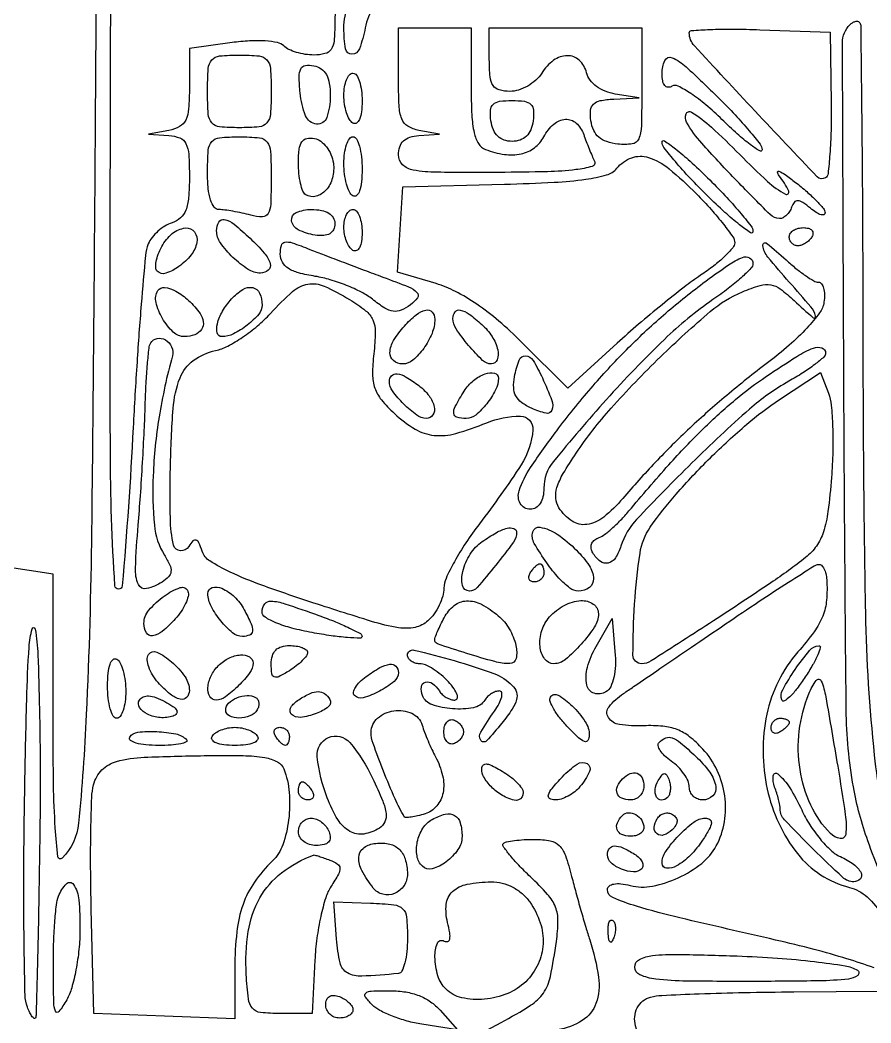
# Model space of a CAD drawing. Extents: x 24 to 1546, y 0 to 2379.
# Drawn here: x 208.4 to 302, y 733.5 to 843.8 of the extents above; entities that cross this region are included whole.
import ezdxf

# ---------------------------------------------------------------- set-up
doc = ezdxf.new("R2010")
doc.units = 0
doc.header["$MEASUREMENT"] = 0
doc.layers.get('0').update_dxf_attribs({"linetype": 'CONTINUOUS'})

msp = doc.modelspace()

# ---------------------------------------------------------------- linework, layer by layer
for points in [[(669.79548, 1002.302636, -0.00002), (669.596685, 899.530331, -0.000025), (669.388942, 796.915146, -0.198373)], [(243.073414, 844.803639, 0.026918), (243, 843.440983, -0.022501), (242.915562, 841.565649, -0.125457), (242.582897, 840.62402, -0.185606), (241.912353, 840.150809, -0.061958), (240.7, 840, -0.03887), (239.745533, 840.074313, -0.035074), (238.779735, 840.29589, -0.036853), (237.941328, 840.620415, -0.085812), (237.392716, 841.007284, 0.149333), (236.703027, 841.374202, 0.032176), (235.345915, 841.549029, 0.02963), (233.629735, 841.556827, 0.020382), (231.692716, 841.37136), (227, 840.728152), (227, 836.433627, -0.01734), (226.918044, 834.071134, -0.093982), (226.593791, 832.836184, -0.157708), (225.925695, 832.129052, -0.077821), (224.75, 831.705733), (222.5, 831.272364), (224.75, 831.136182, -0.077869), (225.954203, 830.87211, -0.187629), (226.615419, 830.265633, -0.100309), (226.927433, 829.08159, -0.014428), (227, 826.567388, -0.018827), (226.914567, 824.299324, -0.071788), (226.608262, 822.920699, -0.118948), (226.02396, 822.064317, -0.107395), (225.092381, 821.529321, 0.060974), (224.310607, 821.171607, 0.043855), (223.539028, 820.598838, 0.044377), (222.891383, 819.911769, 0.069667), (222.483155, 819.211933, 0.074503), (222.172173, 817.942371, 0.0023), (221.704056, 812.568505, 0.004467), (221.236969, 806.212637, 0.003072), (220.816136, 799, -0.00814), (219.62215, 781.575414, -0.927603), (218.806533, 781.583256, -0.015894), (218.305529, 796.452739, -0.001186), (218.324852, 837), (218.5, 898.5)], [(302.325809, 739.53907, 0.006445), (299.346875, 740.512961, 0.011999), (295.721584, 741.551838, 0.007789), (291.485988, 742.586159, -0.001869), (280.963705, 745.024043, -0.015219), (276.191647, 746.302941, -0.02845), (273.592172, 747.249364, -0.299705), (273, 748.14855, -0.233722), (273.188956, 748.5307, -0.1204), (273.689732, 748.749991, -0.071931), (274.485122, 748.773453, -0.032957), (275.508629, 748.58719, 0.109866), (277.937788, 748.521465, 0.060015), (280.788283, 749.439875, 0.05967), (283.363079, 751.021245, 0.102715), (284.970356, 752.944609, 0.08223), (285.867516, 755.587066, 0.075559), (285.90308, 758.458997, 0.074771), (285.080542, 761.238552, 0.077764), (283.483982, 763.611784, 0.037617), (282.029986, 764.961409, 0.07463), (280.671365, 765.746544, 0.071528), (279.103693, 766.117255, 0.032151), (276.983982, 766.170504, -0.044097), (274.319296, 766.301108, -0.22125), (273.096348, 767.089464, -0.323028), (273.169598, 768.266039, -0.071423), (274.75, 769.712342, 0.000035), (275.878179, 770.481836, 0.000003), (278.776562, 772.459054, 0.000004), (282.23393, 774.817671, 0.000003), (286, 777.386962, -0.002989), (289.695193, 779.875689, -0.00458), (292.929688, 781.983664, -0.001689), (295.729983, 783.759044, -0.119055), (296.25, 783.934073, -0.217895), (296.545627, 783.829031, -0.081222), (296.814492, 783.466571, -0.06119), (297.018188, 782.915235, -0.041042), (297.118483, 782.25, -0.038014), (297.099513, 779.988914, -0.073699), (296.685785, 778.233878, -0.063454), (295.732182, 776.510425, -0.022107), (293.953271, 774.293997, 0.129751), (290.531654, 767.43062, 0.105244), (290.575405, 759.1792, 0.112657), (293.90667, 752.091863, 0.166806), (299.612174, 748.38249, -0.124396), (301.555724, 747.337257, -0.068408), (303.291994, 745.247408, -0.066)], [(216.8955, 864.336378, 0.000794), (216.617986, 830.461619, -0.001148), (216.236703, 787.615585, -0.00869), (215.65901, 767.402807, -0.012525), (214.808526, 755.444219, -0.174064), (212.991195, 751.591195, -0.627385), (212.536373, 751.749643, -0.012385), (212.25, 754.916741, -0.012358), (212.056321, 759.673706, -0.003994), (212, 766.723726), (212, 782.847452), (206.75, 783.678172)], [(386.5, 716.881958, 0.009171), (362.421635, 715.589214, 0.120223), (353.976025, 712.871961, 0.216835), (350.058332, 707.060619, 0.03952), (348.90032, 693.79966, -0.004731), (348.814634, 688.922237, -0.006086), (348.638889, 684.441252, -0.004739), (348.410811, 680.697723, -0.051728), (348.15032, 679.213114, -0.640192), (347.276737, 679.076755, -0.018228), (344.673791, 683.319535, -0.011019), (340.487046, 691.135006, -0.001832), (332.823103, 706.36955, -0.002026), (327.233818, 717.696953, -0.003342), (322.613423, 727.319775, -0.000474), (318.592409, 735.860742, -0.316049), (318.676858, 736.343524, -0.197558), (319.200628, 736.562078, -0.000027), (354.124278, 736.742224, -0.000689), (392.784981, 736.886244, -0.000416)], [(256.5, 730.921342), (261.298125, 733.504296, 0.017193), (264.543912, 735.398296, 0.102715), (265.946395, 736.750944, 0.09952), (266.715661, 738.56848, 0.015659), (267.378787, 742.415837, 0.031456), (267.554427, 744.708045, 0.099139), (267.273619, 746.216522, 0.087365), (266.410823, 747.605113, 0.021105), (264.515255, 749.550384, -0.012703), (263.239083, 750.816742, -0.021037), (262.236776, 751.955429, -0.016446), (261.523847, 752.899445, -0.36484), (261.551214, 753.21788, -0.149284), (261.881578, 753.393677, -0.01587), (262.75128, 753.534836, -0.018463), (263.822184, 753.633903, -0.013832), (265.006335, 753.666667, -0.046035), (266.706123, 753.509833, -0.152573), (267.68744, 752.990409, -0.113258), (268.363351, 751.901721, -0.020021), (269.05523, 749.583333, 0.004054), (269.523879, 747.807985, 0.002981), (270.070926, 745.847832, 0.003012), (270.610724, 743.999508, 0.006706), (271.048895, 742.600777, -0.042501), (272.020475, 738.489116, -0.123505), (271.734907, 735.604448, -0.168841), (270.223551, 733.731529, -0.09925), (267.5, 732.708083, -0.000077), (266.06759, 732.474799, -0.000036), (264.20625, 732.172088, -0.000035), (262.250641, 731.854332, -0.000049), (260.5, 731.570183)]]:
    msp.add_lwpolyline(points, format="xyb")
for points in [[(250, 846.940983, -0.159211), (249.882744, 846.582076, -0.096902), (249.552031, 846.276414, -0.07864), (249.058196, 846.070008, -0.059806), (248.475, 846, 0.160109), (247.823464, 845.785878, 0.080034), (247.209051, 845.159836, 0.062968), (246.696501, 844.200126, 0.041865), (246.35, 843, -0.036147), (245.710269, 840.685405, -0.310638), (244.886022, 840.088841, -0.37439), (244.184462, 840.670638, -0.040516), (244, 842.943296, -0.052567), (244.142178, 844.291914, -0.060481), (244.562402, 845.515215, -0.062799), (245.245678, 846.564664, -0.064393), (246.162968, 847.401594, -0.052778), (247.660172, 848.230353, -0.130628), (248.892244, 848.404372, -0.21219), (249.685482, 847.931414, -0.154966)], [(301.106046, 806.380231, 0.00444), (301.377801, 778.594241, 0.021752), (302.353206, 762.921901, 0.039346), (304.25413, 752.725009, 0.078373), (307.589497, 745.243827, -0.024163), (309.219193, 742.446327, -0.051101), (310.142256, 740.115429, -0.09502), (310.274024, 738.577654, -0.384073), (309.632943, 738, -0.284264), (307.937132, 739.048873, -0.010748), (304.613991, 746.080884, -0.019297), (301.642797, 753.490078, -0.041445), (300.062008, 759.433659, -0.041855), (299.265966, 767.927786, -0.001268), (299.008959, 803.389595, -0.000328), (298.854942, 841.364197, -0.199796), (299.666667, 843.333333, -0.053504), (299.949089, 843.561013, -0.07328), (300.24612, 843.695547, -0.093054), (300.511034, 843.720367, -0.175067), (300.703102, 843.630231, -0.195962), (300.854972, 843.269395, -0.000136), (300.973997, 832.535514, -0.001541), (301.066722, 820.547223, -0.000938)], [(258, 836.606989, 0.011271), (258.072306, 833.399639, 0.044318), (258.335593, 831.441542, 0.080706), (258.817739, 830.245876, 0.16652), (259.581787, 829.606989, 0.055596), (261.666776, 829.062752, 0.089734), (263.495155, 829.126291, 0.107021), (264.960313, 829.792852, 0.110247), (266, 831, -0.086874), (267.092371, 832.3939, -0.170579), (268.376991, 832.929275, -0.203036), (269.55493, 832.507735, -0.122458), (270.384012, 831.25, 0.006103), (270.661364, 830.493267, 0.004561), (270.984804, 829.665845, 0.004611), (271.303845, 828.891857, 0.010482), (271.56245, 828.314579, -0.46241), (271.303075, 827.740135, -0.040855), (269.528547, 827.382713, -0.022938), (266.392278, 827.158957, -0.005214), (261.061807, 827.079378, -0.003334), (254.227897, 827.094196, -0.041117), (251.636765, 827.330705, -0.149935), (250.460274, 827.9296, -0.203304), (250, 829.014799, -0.079003), (250.141035, 829.901827, -0.125517), (250.550496, 830.54761, -0.114896), (251.249927, 830.954788, -0.059559), (252.25, 831.136182), (254.5, 831.272364), (252.25, 831.705733, -0.088921), (251.039157, 832.17211, -0.166355), (250.373533, 832.968692, -0.080781), (250.068973, 834.432213, -0.010991), (250, 837.569551), (250, 843), (254, 843), (258, 843)], [(276.777778, 836.444299, -0.005444), (276.730864, 832.135907, -0.094716), (276.438802, 830.769972, -0.264049), (275.713198, 830.212658, -0.063581), (274.138889, 830.194299, -0.051366), (272.917458, 830.464837, -0.098283), (272.047498, 830.958968, -0.108104), (271.484048, 831.711124, -0.071743), (271.180449, 832.75, -0.054345), (271.142436, 833.919384, -0.184489), (271.462486, 834.597517, -0.147724), (272.210451, 834.978994, -0.031314), (273.680449, 835.149832), (276.5, 835.299664), (273.851831, 835.706428, -0.057388), (272.753817, 836.006842, -0.064667), (271.800039, 836.541432, -0.070917), (271.087367, 837.248736, -0.098266), (270.695451, 838.056596, 0.140389), (269.888692, 839.418689, 0.194548), (268.58116, 839.930065, 0.158962), (267.072487, 839.418745, 0.092889), (265.767927, 838, -0.071217), (265.122859, 837.234835, -0.052562), (264.222092, 836.5875, -0.052999), (263.216263, 836.147695, -0.076727), (262.259453, 836, -0.065301), (261.073123, 836.155601, -0.18629), (260.41139, 836.637262, -0.122124), (260.083061, 837.595188, -0.021792), (260, 839.5), (260, 843), (268.388889, 843), (276.777778, 843)], [(297.604401, 834.719032, -0.008823), (297.591655, 831.70449, -0.013459), (297.464065, 829.091421, -0.007969), (297.266551, 826.942213, -0.231413), (296.980055, 826.487673, -0.354781), (296.061764, 826.606123, -0.001767), (289.219311, 833.846828, -0.002478), (282.561087, 841.013496, -0.188093), (282, 842.452247, -0.39407), (282.228157, 842.69678, -0.00636), (284.276563, 842.812719, -0.012736), (286.778353, 842.858627, -0.007636), (289.75, 842.792064), (297.5, 842.5)], [(236, 836, -0.01583), (235.920164, 833.478972, -0.165362), (235.53125, 832.535714, -0.192545), (234.675038, 832.099137, -0.022778), (232.5, 832, -0.022778), (230.324962, 832.099137, -0.192545), (229.46875, 832.535714, -0.165362), (229.079836, 833.478972, -0.01583), (229, 836, -0.01583), (229.079836, 838.521028, -0.165362), (229.46875, 839.464286, -0.192545), (230.324962, 839.900863, -0.022778), (232.5, 840, -0.022778), (234.675038, 839.900863, -0.192545), (235.53125, 839.464286, -0.165362), (235.920164, 838.521028, -0.01583)], [(285.215651, 835.287592, -0.009831), (287.04856, 833.409836, -0.01402), (288.594597, 831.666937, -0.00991), (289.797504, 830.172564, -0.165984), (290, 829.579384, -0.584865), (289.748803, 829.438094, -0.025233), (288.705525, 830.146532, -0.021437), (287.285047, 831.318542, -0.010827), (285.593276, 832.908457, 0.018957), (283.825447, 834.516539, 0.028609), (282.159877, 835.764416, 0.027781), (280.761839, 836.584026, 0.262887), (280.093276, 836.557648, -0.155413), (279.655727, 836.448151, -0.21284), (279.300703, 836.634139, -0.123351), (279.071101, 837.143694, -0.044501), (279, 837.940983, -0.10747), (279.317144, 839.399445, -0.406978), (280.105056, 839.704636, -0.086853), (281.661843, 838.691914, -0.006953)], [(242.5, 835.486305, -0.081188), (242.113154, 833.119612, -0.351469), (240.997046, 832.402981, -0.279155), (239.784868, 833.323772, -0.070406), (239.18017, 835.836772, -0.017729), (239.07233, 837.628834, -0.123149), (239.262971, 838.479697, -0.243819), (239.763194, 838.84213, -0.084942), (240.68017, 838.823077, -0.103815), (241.499021, 838.479628, -0.117403), (242.068312, 837.847355, -0.087806), (242.396762, 836.869771, -0.03726)], [(246, 834.940983, -0.027979), (245.933656, 833.756294, -0.069343), (245.718784, 832.916013, -0.145541), (245.391769, 832.509855, -0.297719), (245, 832.5, -0.130646), (244.615492, 832.906663, -0.045439), (244.29375, 833.653525, -0.041396), (244.073842, 834.57934, -0.037634), (244, 835.559017, -0.039081), (244.07317, 836.49372, -0.058208), (244.29375, 837.282961, -0.076538), (244.617207, 837.820624, -0.222681), (245, 838, -0.257909), (245.384428, 837.787575, -0.061379), (245.70625, 837.101414, -0.048032), (245.927265, 836.112882, -0.031003)], [(264.819551, 832.75, -0.0631), (264.553456, 831.777615, -0.102222), (264.073395, 831.071194, -0.110331), (263.382542, 830.647243, -0.082847), (262.5, 830.5, -0.082847), (261.617458, 830.647243, -0.110331), (260.926605, 831.071194, -0.102222), (260.446544, 831.777615, -0.0631), (260.180449, 832.75, -0.049728), (260.131823, 833.91527, -0.187903), (260.430103, 834.56713, -0.160065), (261.129015, 834.907109, -0.033839), (262.5, 835, -0.033839), (263.870985, 834.907109, -0.160065), (264.569897, 834.56713, -0.187903), (264.868177, 833.91527, -0.049728)], [(287.555637, 829.044259, 0.012999), (290.611934, 826.089454, 0.062098), (292.585647, 824.684922, 0.723737), (292.939566, 825.020306, 0.057609), (291.892501, 826.70621, -0.116113), (291.707582, 827.099339, -0.600162), (291.847482, 827.216745, -0.058572), (292.534651, 826.841441, -0.010823), (293.694671, 825.980376, -0.015025), (294.922235, 824.96673, -0.020173), (295.96716, 823.97233, -0.017724), (296.755834, 823.098785, -0.160253), (296.944671, 822.627555, -0.32845), (296.814202, 822.424616, -0.168139), (296.495352, 822.414547, -0.069182), (295.97276, 822.660405, -0.028057), (295.337379, 823.127555, 0.024158), (294.474905, 823.772085, 0.134492), (293.932636, 823.955457, 0.241964), (293.548224, 823.785586, 0.089044), (293.254045, 823.25, -0.059994), (293.026393, 822.772036, -0.061844), (292.693696, 822.367188, -0.068517), (292.311225, 822.092654, -0.122036), (291.937262, 822, -0.198903), (290.88385, 822.436315, -0.004504), (286.988171, 826.402534, -0.009518), (283.381358, 830.286762, -0.05172), (281.70031, 832.611855, -0.234239), (281.643899, 833.513698, -0.458714), (282.246398, 833.708644, -0.048839), (284.427158, 832.068564, -0.013023)], [(236, 826.383369, -0.009454), (235.946791, 823.569608, -0.118834), (235.66081, 822.553598, -0.275537), (235.030521, 822.190933, -0.061637), (233.75, 822.369714, 0.011611), (232.796895, 822.601557, 0.010252), (231.79375, 822.799577, 0.010353), (230.88225, 822.940775, 0.030524), (230.25, 822.986345, -0.237836), (229.724536, 823.25852, -0.081169), (229.328978, 824.049137, -0.052464), (229.078247, 825.304829, -0.023067), (229, 827, -0.01583), (229.079836, 829.521028, -0.165362), (229.46875, 830.464286, -0.192545), (230.324962, 830.900863, -0.022778), (232.5, 831, -0.024286), (234.715757, 830.892314, -0.209222), (235.560468, 830.420241, -0.151989), (235.93174, 829.393626, -0.011336)], [(242.837492, 828.102874, -0.099744), (242.743889, 826.484449, -0.115934), (242.023215, 825.124952, -0.151345), (240.931651, 824.452538, -0.204082), (239.797746, 824.625, -0.167324), (239.488662, 825.002834, -0.032617), (239.234338, 825.858658, -0.031377), (239.058475, 826.94212, -0.02455), (239, 828.132341, -0.026067), (239.078073, 829.628858, -0.119082), (239.367478, 830.443642, -0.200772), (239.90477, 830.808219, -0.097366), (240.75, 830.813108, -0.112943), (241.444334, 830.508628, -0.069179), (242.085076, 829.879392, -0.063771), (242.577797, 829.036426, -0.065223)], [(246, 827.440983, -0.023007), (245.93521, 826.033693, -0.059005), (245.723169, 825.038303, -0.125298), (245.397523, 824.538053, -0.336396), (245, 824.5, -0.146547), (244.614422, 824.934161, -0.040338), (244.29375, 825.8004, -0.037109), (244.073612, 826.887885, -0.031397), (244, 828.059017, -0.032276), (244.0728, 829.18562, -0.049716), (244.29375, 830.136086, -0.064068), (244.615903, 830.793368, -0.251914), (245, 831, -0.280045), (245.385863, 830.76549, -0.051215), (245.70625, 829.954539, -0.04194), (245.92748, 828.804739, -0.02657)], [(289, 820.575184, -0.599476), (288.74221, 820.43744, -0.019043), (287.53125, 821.315598, -0.018536), (285.919263, 822.680461, -0.009546), (284, 824.5, -0.00945), (282.084415, 826.459465, -0.013558), (280.46875, 828.271902, -0.009339), (279.206418, 829.825691, -0.167437), (279, 830.424816, -0.599476), (279.25779, 830.56256, -0.019043), (280.46875, 829.684402, -0.018536), (282.080737, 828.319539, -0.009546), (284, 826.5, -0.00945), (285.915585, 824.540535, -0.013558), (287.53125, 822.728098, -0.009339), (288.793582, 821.174309, -0.167437)], [(282.791792, 824.712148, -0.011682), (284.40371, 822.991077, -0.016087), (285.763839, 821.36682, -0.012716), (286.801126, 819.972249, -0.154741), (287, 819.345035, -0.180107), (286.791206, 818.784199, -0.023519), (285.898438, 817.844544, -0.024925), (284.68617, 816.793871, -0.01846), (283.25, 815.752543, 0.016686), (281.435959, 814.44702, 0.006438), (279.005444, 812.52122, 0.006366), (276.421469, 810.363863, 0.007813), (274.066405, 808.281512), (268.63281, 803.323712), (263.511365, 808.445157, 0.02026), (261.051413, 810.71344, 0.026382), (258.615974, 812.571091, 0.02946), (256.284753, 813.968375, 0.047527), (254.142451, 814.839175), (249.894981, 816.111747), (250.197491, 820.805874), (250.5, 825.5), (261.653991, 825.781853, 0.006353), (267.122567, 825.989596, 0.022462), (270.619988, 826.324951, 0.033132), (272.904917, 826.804211, 0.152435), (274.026436, 827.531853, -0.132433), (275.664539, 828.688347, -0.167192), (277.507815, 828.725376, -0.095231), (279.773082, 827.484552, -0.025946)], [(243, 821.430449, -0.108654), (242.855398, 820.772879, -0.155126), (242.454992, 820.334992, -0.118091), (241.780163, 820.135679, -0.049589), (240.828328, 820.180449, -0.077969), (238.984177, 820.754387, -0.246964), (238.247168, 821.766881, -0.341983), (238.754328, 822.665004, -0.099758), (240.416667, 823, -0.043744), (241.531429, 822.902284, -0.093042), (242.338523, 822.598108, -0.12769), (242.823287, 822.099007, -0.129929)], [(246, 820.440983, -0.035659), (245.931329, 819.479336, -0.083483), (245.712684, 818.794783, -0.1651), (245.384801, 818.478234, -0.253782), (245, 818.5, -0.111412), (244.616444, 818.876024, -0.050262), (244.29375, 819.50665, -0.046318), (244.074077, 820.270704, -0.046881), (244, 821.059017, -0.049547), (244.073784, 821.801778, -0.069539), (244.29375, 822.429836, -0.089706), (244.618213, 822.852535, -0.186414), (245, 823, -0.230178), (245.383082, 822.813779, -0.073461), (245.70625, 822.248289, -0.055981), (245.926934, 821.420991, -0.037227)], [(233.685549, 819.825686, -0.025867), (235.239388, 818.206754, -0.106092), (235.890151, 817.02053, -0.297247), (235.681189, 816.313804, -0.178215), (234.828741, 816, -0.144822), (233.454925, 816.406442, -0.047984), (231.791767, 817.727294, -0.047882), (230.418343, 819.331568, -0.154291), (230, 820.654988, -0.123683), (230.242087, 821.618676, -0.336918), (230.843279, 821.89339, -0.11561), (231.91118, 821.375524, -0.018118)], [(227.823324, 819.357183, -0.1205), (227.189799, 817.990879, -0.067506), (225.85751, 816.719581, -0.075929), (224.415561, 815.976928, -0.284696), (223.466943, 816.199723, -0.191096), (223.300928, 816.584045, -0.051974), (223.350608, 817.256602, -0.044734), (223.573025, 818.069745, -0.033761), (223.954163, 818.914354, -0.095884), (225.111794, 820.338362, -0.146811), (226.563168, 820.961415, -0.268222), (227.560169, 820.527907, -0.210756)], [(295.5, 820, -0.06081), (295.193797, 819.617485, -0.051032), (294.7871, 819.29375, -0.053229), (294.346558, 819.073302, -0.089642), (293.940983, 819, -0.105429), (293.581949, 819.076556, -0.099231), (293.276414, 819.29375, -0.096318), (293.071618, 819.618268, -0.092995), (293, 820, -0.153634), (293.120018, 820.381379, -0.097988), (293.457961, 820.70625, -0.080552), (293.962904, 820.925455, -0.062283), (294.559017, 821, -0.066118), (295.110654, 820.926733, -0.138808), (295.478525, 820.70625, -0.191142), (295.607943, 820.379648, -0.139169)], [(248.301252, 815.559773, -0.007426), (251.12486, 814.474307, -0.10255), (252.032289, 813.871654, -0.360525), (252.084971, 813.275373, -0.084074), (251.329884, 812.499267, -0.056015), (250.294338, 811.907097, -0.139079), (249.436328, 811.793911, -0.10574), (248.498657, 812.142495, -0.024979), (247.12822, 813.113782, 0.047082), (245.922413, 813.890793, 0.023952), (244.281891, 814.644029, 0.023563), (242.501299, 815.264729, 0.032446), (240.849588, 815.640043, -0.024338), (239.01164, 816.026468, -0.07726), (237.862954, 816.525871, -0.124793), (237.229982, 817.194285, -0.128162), (237, 818.076782, -0.064004), (237.123889, 819.040642, -0.296291), (237.519481, 819.401149, -0.125188), (238.309385, 819.332926, -0.01045), (240.25, 818.611027, 0.002591), (241.831792, 817.99414, 0.001103), (243.95568, 817.183867, 0.001092), (246.225191, 816.329431, 0.001433)], [(296.215574, 815, -0.24066), (296.543858, 814.832276, -0.089974), (296.773947, 814.351858, -0.063503), (296.874697, 813.638754, -0.039357), (296.819551, 812.793559, -0.124469), (296.33775, 811.626403, -0.02762), (294.943957, 809.952641, -0.025603), (292.990781, 808.058729, -0.017388), (290.589761, 806.101072, 0.01201), (286.114167, 802.53136, 0.014001), (282.0441, 798.923358, 0.01435), (278.271148, 795.176051, 0.014005), (274.687652, 791.188683, -0.047018), (272.584056, 789.137703, -0.134405), (270.7279, 788.327517, -0.185459), (269.095896, 788.696582, -0.105304), (267.664182, 790.167748, -0.120139), (267.31464, 791.212568, -0.097085), (267.444702, 792.391791, -0.057295), (268.124426, 793.922597, -0.015527), (269.542664, 796.167748, -0.03378), (273.405456, 801.124602, -0.017655), (278.827446, 806.774466, -0.015818), (284.304735, 811.766058, -0.078839), (287.839645, 813.933579, -0.023925), (289.793942, 814.635584, -0.116942), (290.95808, 814.710413, -0.120736), (292.012856, 814.253298, -0.02624), (293.539148, 812.963222, 0.011342), (295.627163, 811.088953, 0.73618), (295.902977, 811.262018, 0.111857), (295.373612, 812.274975, 0.006119), (293, 815, -0.011279), (290.643301, 817.762652, -0.135916), (290.086821, 819.030728, -0.67682), (290.51025, 819.275511, -0.020395), (292.646023, 817.452251, 0.016051), (293.72681, 816.513259, 0.02032), (294.786063, 815.720349, 0.018804), (295.707709, 815.136936, 0.132451)], [(289, 817.048041, -0.195393), (288.788975, 816.528655, -0.015884), (287.709602, 815.487902, -0.019496), (286.28999, 814.300812, -0.013702), (284.607155, 813.073725, 0.041527), (279.262381, 808.701476, 0.017853), (272.867082, 802.058991, 0.011786), (267.042908, 795.244043, 0.172583), (266, 792.312572, -0.054693), (265.896864, 791.372525, -0.089452), (265.587843, 790.635429, -0.113555), (265.10574, 790.168655, -0.136616), (264.5, 790, -0.27193), (263.407011, 790.641897, -0.211667), (263.278516, 792.041042, -0.06619), (264.543711, 794.608971, -0.014307), (267.420646, 798.650916, -0.015577), (271.191076, 803.329303, -0.017879), (275.082534, 807.546489, -0.018379), (279.163032, 811.371099, -0.018566), (283.5, 814.87221, -0.008818), (286.320045, 816.904239, -0.057575), (287.856908, 817.727414, -0.226542), (288.634898, 817.673763, -0.270411)], [(244.629008, 813.08454, -0.030043), (246.389517, 811.860257, -0.121411), (247.18688, 810.835931, -0.111031), (247.454073, 809.508643, -0.023129), (247.289808, 807.123197, 0.027205), (247.151989, 804.851924, 0.084605), (247.399407, 803.34372, 0.08994), (248.122094, 802.054165, 0.033309), (249.556823, 800.534919, 0.05228), (251.836038, 798.827489, 0.110226), (253.923646, 798.13819, 0.093476), (256.330781, 798.348285, 0.030587), (259.709169, 799.52295, -0.102433), (263.42295, 800.243445, -0.431498), (264.792961, 798.753673, -0.126385), (263.507826, 794.909335, -0.020398), (258.916667, 788.407629, 0.017386), (257.417233, 786.311133, 0.020426), (256.150521, 784.222865, 0.019802), (255.23342, 782.393945, 0.106703), (255, 781.312616, -0.071718), (254.872778, 780.430211, -0.041956), (254.485617, 779.432741, -0.041013), (253.919117, 778.479232, -0.054345), (253.24891, 777.725261, -0.132762), (251.830986, 777.002178, -0.09215), (250.023317, 776.959111, -0.035317), (247.025826, 777.662739, -0.003842), (240.263739, 779.820273, -0.007397), (234.964501, 781.643279, -0.023114), (231.481285, 783.08463, -0.031496), (229.240749, 784.313116, -0.173222), (228.405505, 785.382128, 0.023327), (228.050405, 786.306271, 0.205263), (227.737727, 786.598962, 0.30553), (227.396181, 786.513367, 0.044686), (226.94505, 785.911088, -0.276418), (226.008848, 785.426243, -0.331341), (225.269406, 786.050872, -0.053196), (224.905993, 788.986545, -0.009143), (224.913929, 794.607047, -0.013203), (225.212877, 801.08685, -0.074115), (225.969477, 804.462875, -0.14375), (227.429869, 806.368178, -0.104144), (229.881232, 807.473914, 0.066527), (231.213569, 807.958841, 0.028229), (232.848669, 808.935338, 0.027316), (234.500824, 810.189816, 0.032124), (235.9138, 811.555196, -0.026176), (238.358132, 813.97403, -0.139419), (240.032567, 814.78445, -0.149739), (241.818775, 814.562619, -0.031697)], [(228.184017, 811.547746, -0.12879), (228.532178, 810.641358, -0.177095), (228.32653, 809.800947, -0.153493), (227.587419, 809.208558, -0.093027), (226.476167, 809, -0.191555), (225.225728, 809.497304, -0.072417), (224.037873, 810.999216, -0.072782), (223.333006, 812.767682, -0.19947), (223.542783, 814.069225, -0.296842), (224.277419, 814.415174, -0.09041), (225.502751, 814.01273, -0.064048), (226.919294, 812.989448, -0.048632)], [(235, 812.476167, -0.179969), (234.625893, 811.470466, -0.048457), (233.372933, 810.275513, -0.048915), (231.853773, 809.307951, -0.117882), (230.565741, 809, -0.351083), (230.060541, 809.404606, -0.118611), (230.076584, 810.414833, -0.069531), (230.649494, 811.805285, -0.051518), (231.633647, 813.147678, -0.06826), (232.877317, 814.192923, -0.192193), (233.974167, 814.39576, -0.245638), (234.726773, 813.788858, -0.102968)], [(254, 810.934259, -0.096723), (253.693364, 809.363963, -0.059067), (252.778816, 807.704476, -0.061441), (251.588705, 806.412582, -0.177751), (250.464816, 806, -0.173861), (249.451396, 806.363372, -0.2362), (249.062916, 807.237183, -0.125513), (249.47263, 808.584164, -0.047677), (250.654988, 810.171259, -0.037401), (251.946322, 811.399757, -0.115874), (253.019863, 811.924948, -0.271277), (253.701119, 811.710069, -0.185964)], [(259.171259, 810.345012, -0.065763), (260.297538, 809.01837, -0.084005), (260.928323, 807.546736, -0.145741), (260.871543, 806.458286, -0.317362), (260.222241, 806, -0.194725), (259.259895, 806.389558, -0.025352), (257.719241, 808.040589, -0.027128), (256.352989, 809.853208, -0.149001), (256, 811.011431, -0.166922), (256.242476, 811.717508, -0.286563), (256.806826, 811.924176, -0.107936), (257.77403, 811.489731, -0.024594)], [(225.126394, 806.875, 0.025861), (223.670829, 800.164413, 0.03049), (223.016078, 793.698889, 0.032514), (223.152818, 788.240004, 0.116717), (224.25, 784.955919, -0.028998), (224.8472, 783.854479, -0.131449), (224.975, 783.141867, -0.172544), (224.715359, 782.569199, -0.059282), (224, 781.9848, -0.084542), (222.292047, 781.266974, -0.365794), (221.385431, 781.729976, -0.111205), (221.065925, 783.528861, -0.009424), (221.371177, 788.25, 0.003787), (221.615328, 791.463139, 0.002555), (221.847401, 795.132812, 0.002573), (222.035453, 798.684254, 0.005114), (222.141171, 801.5, -0.00644), (222.23592, 803.85679, -0.008836), (222.38588, 805.973319, -0.006128), (222.56358, 807.732685, -0.097212), (222.744147, 808.302786, -0.22563), (223.439579, 808.806034, -0.182623), (224.35617, 808.640499, -0.152879), (225.047757, 807.863727, -0.174064)], [(297, 807.184141, -0.216139), (296.804829, 806.753738, -0.016943), (295.805615, 805.936659, -0.020658), (294.491761, 805.017872, -0.01423), (292.934008, 804.083066, 0.053206), (288.639775, 801.028089, 0.013036), (282.28848, 795.102602, 0.009855), (276.209806, 788.887348, 0.112281), (274.483121, 785.946818, -0.065956), (273.872217, 784.645981, -0.192568), (273.079709, 784.080748, -0.228182), (272.21622, 784.264448, -0.089973), (271.381966, 785.190983, -0.098413), (271.199895, 785.678566, -0.123036), (271.240133, 786.158439, -0.125721), (271.499568, 786.555611, -0.105461), (271.93429, 786.81143, 0.079141), (272.569121, 787.14169, 0.020323), (273.472447, 787.869633, 0.020177), (274.447976, 788.795497, 0.019275), (275.361341, 789.810746, -0.00911), (279.749597, 794.892531, -0.016208), (283.569532, 798.888124, -0.019341), (287.074299, 802.067655, -0.026242), (290.486652, 804.638292, -0.007613), (293.831334, 806.81976, -0.047561), (295.653384, 807.739937, -0.174617), (296.580193, 807.764838, -0.323614)], [(265.839485, 804.452947, -0.016418), (266.869493, 801.980253, -0.177393), (266.88092, 800.915234, -0.382164), (266.246665, 800.568475, -0.049484), (264.655787, 801.110972, -0.049863), (263.55608, 801.751136, -0.112404), (262.923687, 802.472002, -0.11629), (262.677902, 803.378742, -0.055569), (262.772364, 804.589534, -0.041965), (263.284594, 806.420648, -0.325477), (263.982585, 806.882778, -0.24971), (264.810844, 806.393122, -0.029995)], [(252.25, 803.607954, -0.067575), (253.367944, 802.492577, -0.107346), (253.938704, 801.27303, -0.200906), (253.784766, 800.390433, -0.255764), (253.071429, 800, -0.160813), (252.019865, 800.347189, -0.036919), (250.584721, 801.584721, -0.036919), (249.347189, 803.019865, -0.160813), (249, 804.071429, -0.193274), (249.254811, 804.706001, -0.241743), (249.846573, 804.910502, -0.099928), (250.850749, 804.554331, -0.027323)], [(261, 804.434259, -0.118176), (260.687478, 803.130455, -0.050677), (259.71236, 801.615115, -0.050514), (258.500976, 800.375796, -0.17574), (257.464816, 800, -0.063009), (256.434018, 800.130417, -0.321654), (256.084316, 800.548399, -0.14499), (256.253757, 801.329221, -0.014146), (257.240547, 803.013569, -0.080182), (258.242104, 804.159502, -0.082989), (259.542274, 804.915902, -0.146832), (260.558168, 804.986853, -0.35063)], [(297.641183, 793.5, -0.011913), (297.25938, 789.762845, -0.0467), (296.756302, 787.502175, -0.074312), (295.987184, 785.952342, -0.073814), (294.797084, 784.691043, -0.018236), (290.986011, 781.908804, -0.004747), (284.658977, 777.721424, -0.001328), (277.808528, 773.306369, -0.143431), (276.762497, 773, -0.414546), (275.806135, 773.957447, -0.015436), (275.985696, 779.566252, -0.021474), (276.581887, 785.179546, -0.114477), (277.708562, 788.027494, -0.029056), (280.557978, 791.677988, -0.017605), (284.319434, 795.666777, -0.017641), (288.323056, 799.353678, -0.030994), (291.912915, 802.065707), (296.433623, 805.0601), (297.310911, 802.78005, -0.068653), (297.617965, 801.469929, -0.014389), (297.76981, 799.113515, -0.014835), (297.786151, 796.347123, -0.013557)], [(263, 787.459507, -0.158941), (262.646846, 786.37661, -0.011545), (260.711397, 783.849476, -0.009869), (258.646588, 781.380089, -0.216975), (257.811942, 781, -0.353272), (257.046134, 781.618233, -0.117032), (257.07798, 783.167296, -0.078413), (257.901927, 785.062687, -0.098621), (259.222506, 786.443296, -0.023358), (260.766378, 787.42051, -0.063787), (261.959146, 787.911078, -0.147098), (262.689852, 787.889659, -0.322918)], [(269.599291, 785.491618, -0.049629), (270.985276, 783.799337, -0.136365), (271.460635, 782.34538, -0.251429), (271.002672, 781.391776, -0.158926), (269.801226, 781, -0.166506), (268.869044, 781.319279, -0.041192), (267.661242, 782.427227, -0.034588), (266.323608, 784.091533, -0.020219), (264.94793, 786.25, -0.196833), (264.772292, 787.511905, -0.388444), (265.553638, 788.023134, -0.109644), (267.465978, 787.259236, -0.04677)], [(266, 783, -0.105053), (265.918938, 782.618444, -0.099167), (265.688914, 782.29375, -0.09642), (265.345238, 782.076123, -0.093332), (264.940983, 782, -0.108972), (264.586039, 782.078288, -0.182303), (264.3746, 782.29375, -0.161196), (264.343488, 782.6179, -0.082592), (264.5, 783, -0.029505), (264.768994, 783.382774, -0.035638), (265.066025, 783.70625, -0.038439), (265.34829, 783.934461, -0.151918), (265.559017, 784, -0.210953), (265.727648, 783.92554, -0.081139), (265.870461, 783.70625, -0.061769), (265.967655, 783.382849, -0.042167)], [(225.447634, 777.942136, -0.033569), (224.021001, 776.563972, -0.140237), (222.94264, 776.079363, -0.310277), (222.269638, 776.411147, -0.128464), (222, 777.443296, -0.179508), (222.535534, 778.886905, -0.05832), (224.23748, 780.452915, -0.07268), (225.997913, 781.374376, -0.41872), (226.847417, 780.957748, -0.145397), (226.865417, 780.412185, -0.044728), (226.583834, 779.629103, -0.040509), (226.093897, 778.764523, -0.034773)], [(233.02778, 778.948092, -0.016914), (233.788052, 777.404171, -0.12071), (233.938875, 776.591446, -0.285096), (233.634663, 776.15824, -0.101122), (232.860243, 776, -0.174516), (231.757411, 776.397015, -0.049558), (230.454712, 777.712124, -0.049811), (229.394632, 779.322826, -0.11461), (229.031803, 780.718615, -0.340342), (229.507242, 781.370694, -0.17727), (230.57003, 781.300249, -0.088668), (231.965743, 780.357726, -0.077296)], [(241.25, 778.307402, -0.010389), (243.070554, 777.611869, -0.016199), (244.604688, 776.930253, -0.010449), (245.819985, 776.310787, -0.276355), (246, 776.009966, -0.423288), (245.79489, 775.811094, -0.010999), (244.384375, 775.885753, -0.016749), (242.609159, 776.078894, -0.009829), (240.5, 776.422568, -0.018428), (238.262827, 776.918224, -0.035023), (236.516117, 777.506581, -0.042377), (235.323905, 778.126686, -0.257066), (235, 778.715058, -0.163903), (235.291216, 779.57957, -0.251642), (235.993737, 779.899989, -0.064366), (237.504967, 779.603567, -0.005478)], [(260.988569, 778.277759, -0.083595), (262.193248, 776.835545, -0.073695), (262.924422, 775.015345, -0.110463), (262.945875, 773.567235, -0.357401), (262.25, 773.005577, -0.064025), (260.599359, 773.230299, -0.010726), (257.527235, 774.129145, -0.004611), (254.312627, 775.177726, -0.322055), (254, 775.612745, -0.089), (254.054761, 775.917953, -0.011068), (254.304085, 776.547292, -0.012765), (254.638796, 777.287121, -0.010252), (255.035184, 778.065741, -0.099916), (256.139923, 779.402728, -0.16278), (257.505177, 779.914009, -0.131104), (259.12802, 779.542371, -0.055621)], [(272, 778.5, -0.145627), (271.575815, 777.07448, -0.037172), (270.096509, 775.139623, -0.036224), (268.368677, 773.459769, -0.176526), (267.106989, 773, -0.242949), (266.081702, 773.529435, -0.132056), (265.576433, 774.892947, -0.100842), (265.767836, 776.646488, -0.106863), (266.630877, 778.144618, -0.084825), (268.251051, 779.417661, -0.10808), (270.071928, 779.94406, -0.167808), (271.433564, 779.572453, -0.24786)], [(272.833571, 769.897141, -0.222464), (271.544721, 769.747255, -0.264785), (270.73842, 770.646273, -0.121443), (270.794094, 772.612447, -0.061972), (271.747804, 774.907783), (273.5, 777.985299), (273.819201, 774.344435, -0.029593), (273.863114, 772.792061, -0.046837), (273.697956, 771.472285, -0.058033), (273.350227, 770.470302, -0.142771)], [(210.533603, 753.317161, -0.000939), (210.411573, 746.067449, -0.001505), (210.277183, 739.880666, -0.000259), (210.139052, 734.410543, -0.087348), (210.055823, 734, -0.468097), (209.923699, 733.95608, -0.097117), (209.717454, 734.147566, -0.04352), (209.454641, 734.584143, -0.018862), (209.179715, 735.204481, -0.090095), (208.917474, 736.499815, -0.001963), (208.813366, 742.95758, -0.004423), (208.787999, 750.537239, -0.002965), (208.887064, 759.204481, -0.002246), (209.101764, 769.028881, -0.009821), (209.368862, 774.833385, -0.047118), (209.691167, 776.833233, -0.810555), (210.044559, 776.817161, -0.031349), (210.330562, 773.977666, -0.004225), (210.506019, 767.982365, -0.004862), (210.584905, 760.865037, -0.004078)], [(240, 774.240547, -0.163755), (239.874713, 773.868262, -0.033519), (239.4125, 773.337283, -0.03201), (238.765701, 772.765962, -0.025323), (238, 772.232073, -0.018723), (236.85124, 771.573107, -0.214782), (236.343476, 771.542488, -0.279111), (236.065198, 771.898453, -0.029797), (236, 772.991526, -0.071607), (236.126435, 773.869837, -0.124981), (236.498945, 774.498941, -0.125363), (237.125522, 774.872902, -0.072291), (238, 775, -0.036145), (238.765974, 774.944555, -0.054652), (239.4125, 774.776911, -0.071555), (239.855396, 774.531624, -0.234711)], [(294.759193, 771.540192, -0.01773), (293.869005, 770.277112, -0.036347), (293.069021, 769.368748, -0.059286), (292.464983, 768.902213, -0.475464), (292.177898, 769.006497, -0.21299), (292.273774, 770.131798, -0.023898), (293.6539, 772.370316, -0.023946), (295.241641, 774.466885, -0.211414), (296.259193, 774.968575, -0.50994), (296.416118, 774.770106, -0.034595), (296.131735, 773.97445, -0.027412), (295.572488, 772.865934, -0.014105)], [(227, 770.041813, -0.194094), (226.692033, 769.278355, -0.270933), (225.999671, 769.08316, -0.110619), (224.897888, 769.649373, -0.035059), (223.557026, 770.936987, -0.046207), (222.938424, 771.76228, -0.055559), (222.52566, 772.639356, -0.065037), (222.365097, 773.435645, -0.156933), (222.507579, 774.012264, -0.383857), (223.423853, 774.27991, -0.068851), (225.040047, 773.206385, -0.058721), (226.524171, 771.546961, -0.154304)], [(234, 773.071429, -0.160813), (233.652811, 772.019865, -0.036919), (232.415279, 770.584721, -0.036919), (230.980135, 769.347189, -0.160813), (229.928571, 769, -0.271296), (229.25325, 769.395536, -0.146644), (229.036134, 770.366885, -0.096162), (229.38335, 771.656299, -0.082844), (230.2, 772.8, -0.082844), (231.343701, 773.61665, -0.096162), (232.633115, 773.963866, -0.146644), (233.604464, 773.74675, -0.271296)], [(262.524747, 770.61811, -0.119657), (262.982297, 769.867145, -0.145728), (262.998382, 769.047243, -0.081843), (262.514239, 768.000241, -0.019595), (261.373008, 766.453387, -0.020441), (259.680774, 764.507113, -0.493136), (259.060201, 764.570666, -0.280368), (259.055049, 765.465237, -0.01752), (260.556704, 767.777494, 0.028715), (261.084212, 768.630975, 0.062523), (261.363056, 769.347139, 0.126463), (261.360654, 769.811075, 0.340858), (261.115721, 770, 0.085401), (260.688388, 769.926475, 0.05341), (260.229557, 769.70625, 0.051751), (259.81039, 769.382525, 0.064135), (259.5, 769, -0.21204), (258.268842, 768.158927, -0.063631), (255.948647, 768.032699, -0.063906), (253.68546, 768.492361, -0.222668), (252.638374, 769.5, -0.123307), (252.521928, 770.457409, -0.304976), (252.96431, 770.9655, -0.228989), (253.750021, 770.816162, -0.09508), (254.5, 770, 0.069771), (254.817605, 769.61744, 0.052659), (255.258428, 769.29375, 0.053385), (255.749002, 769.073804, 0.078865), (256.214005, 769, 0.325278), (256.462462, 769.180761, 0.165425), (256.456354, 769.5875, 0.069666), (256.119599, 770.231189, 0.02862), (255.5, 771, 0.033439), (254.70814, 771.765355, 0.034148), (253.826608, 772.4125, 0.036283), (252.98636, 772.863329, 0.105367), (252.345012, 773, -0.068604), (251.830925, 773.070871, -0.08496), (251.395097, 773.277917, -0.099862), (251.103678, 773.585315, -0.140834), (251, 773.9461, -0.483437), (251.70452, 774.504462, -0.01267), (256.141788, 773.344071, -0.01824), (260.511995, 771.907472, -0.108251)], [(220, 769.940983, -0.032276), (219.9272, 768.81438, -0.049716), (219.70625, 767.863914, -0.064068), (219.384097, 767.206632, -0.251914), (219, 767, -0.280045), (218.614137, 767.23451, -0.051215), (218.29375, 768.045461, -0.04194), (218.07252, 769.195261, -0.02657), (218, 770.559017, -0.023007), (218.06479, 771.966307, -0.059005), (218.276831, 772.961697, -0.125298), (218.602477, 773.461947, -0.336396), (219, 773.5, -0.146547), (219.385578, 773.065839, -0.040338), (219.70625, 772.1996, -0.037109), (219.926388, 771.112115, -0.031397)], [(250, 772.035184, -0.226186), (249.525788, 771.040535, -0.049575), (247.899011, 769.970167, -0.049831), (246.125309, 769.254916, -0.273833), (245.165926, 769.500741, -0.253346), (245.058817, 769.86079, -0.086013), (245.267582, 770.385438, -0.060443), (245.747772, 770.990237, -0.036926), (246.442702, 771.581761, -0.027981), (247.965983, 772.569834, -0.098491), (249.068133, 772.938904, -0.233069), (249.720001, 772.714761, -0.197939)], [(298.324308, 761.734527, -0.005774), (299.162628, 756.395699, -0.06251), (299.204768, 754.21777, -0.433455), (298.606116, 753.76525, -0.154882), (297.538888, 754.318255, -0.087894), (295.366856, 757.425558, -0.070358), (294.18069, 761.339844, -0.067466), (294.099769, 765.592219, -0.0687), (295.157391, 769.6849, -0.057963), (295.976006, 771.162696, -0.592944), (296.521211, 771.096239, -0.051519), (297.013908, 769.357488, -0.00147)], [(225.214348, 767.238116, -0.100206), (223.800943, 767.064812, -0.091236), (222.379603, 767.442473, -0.132223), (221.517699, 768.175243, -0.297556), (221.497306, 768.995642, -0.156385), (221.913109, 769.350848, -0.113926), (222.516393, 769.454303, -0.07589), (223.315446, 769.285221, -0.032857), (224.308025, 768.83515, -0.026168), (225.19187, 768.300868, -0.115148), (225.602323, 767.856253, -0.295562), (225.58177, 767.505787, -0.155154)], [(234.457295, 767.930902, -0.159351), (233.666975, 767.263631, -0.095543), (232.450175, 767.023774, -0.117102), (231.401403, 767.268258, -0.284479), (231, 767.916667, -0.2057), (231.316181, 768.652695, -0.090181), (232.222172, 769.245545, -0.084398), (233.341347, 769.508968, -0.145572), (234.266312, 769.295956, -0.125005), (234.514046, 769.058519, -0.105107), (234.638517, 768.715883, -0.094119), (234.619194, 768.319265, -0.079469)], [(242.455504, 769.071996, -0.382102), (242.313641, 768.276102, -0.075817), (240.940461, 767.502413, -0.064249), (239.236915, 767.097375, -0.226378), (238.2036, 767.463067, -0.20382), (238.074782, 767.782551, -0.116413), (238.179707, 768.192358, -0.081383), (238.513033, 768.635553, -0.049949), (239.02896, 769.03906, -0.030478), (240.285941, 769.730623, -0.108531), (241.176121, 769.935139, -0.162391), (241.864398, 769.712873, -0.096017)], [(271, 765.116044, -0.136751), (270.844151, 764.556874, -0.362695), (270.479632, 764.431493, -0.097719), (269.808833, 764.851502, -0.013345), (268.628788, 766.021031, -0.024695), (267.754881, 767.029969, -0.035286), (267.092326, 768.011251, -0.038212), (266.692142, 768.84618, -0.227309), (266.728066, 769.315143, -0.415726), (267.572709, 769.53924, -0.06212), (269.120419, 768.35601, -0.052956), (270.550031, 766.617426, -0.14663)], [(252.604383, 766.25, 0.015807), (252.878384, 765.45461, 0.008828), (253.259204, 764.503986, 0.0088), (253.678574, 763.555435, 0.014122), (254.072998, 762.763569, -0.064822), (254.857052, 760.686224, -0.103388), (254.905069, 758.795701, -0.130467), (254.220723, 757.342512, -0.14191), (252.924639, 756.476082, -0.016671), (252.11454, 756.248394, -0.025585), (251.398905, 756.111138, -0.0231), (250.831256, 756.058683, -0.276055), (250.644984, 756.158694, -0.031304), (249.626781, 758.129961, -0.010091), (248.363692, 761.168052, -0.007063), (247.213748, 764.225884, -0.08661), (247, 765.450594, -0.21635), (247.704444, 767.002408, -0.14522), (249.502845, 767.827427, -0.144006), (251.471237, 767.541277, -0.213207)], [(257.15, 765.5, -0.102038), (257.069583, 765.110048, -0.070382), (256.834219, 764.723802, -0.066918), (256.485911, 764.399741, -0.073624), (256.075, 764.191667, -0.159683), (255.666526, 764.189601, -0.143818), (255.315781, 764.428177, -0.107546), (255.079656, 764.888977, -0.064908), (255, 765.5, -0.064908), (255.079656, 766.111023, -0.107546), (255.315781, 766.571823, -0.143818), (255.666526, 766.810399, -0.159683), (256.075, 766.808333, -0.073624), (256.485911, 766.600259, -0.066918), (256.834219, 766.276198, -0.070382), (257.069583, 765.889952, -0.102038)], [(293, 766.559017, -0.151918), (292.934461, 766.34829, -0.038439), (292.70625, 766.066025, -0.035638), (292.382774, 765.768994, -0.029505), (292, 765.5, -0.082592), (291.6179, 765.343488, -0.161196), (291.29375, 765.3746, -0.182303), (291.078288, 765.586039, -0.108972), (291, 765.940983, -0.093332), (291.076123, 766.345238, -0.09642), (291.29375, 766.688914, -0.099167), (291.618444, 766.918938, -0.105053), (292, 767, -0.042167), (292.382849, 766.967655, -0.061769), (292.70625, 766.870461, -0.081139), (292.92554, 766.727648, -0.210953)], [(226.699415, 764.633918, -0.51556), (226.658704, 764.391876, -0.062554), (226.0527, 764.186214, -0.034549), (224.994422, 764.044454, -0.016024), (223.60765, 764, -0.023207), (222.217388, 764.064561, -0.046987), (221.141861, 764.267745, -0.081433), (220.51784, 764.563909, -0.399046), (220.445286, 764.911471, -0.231488), (221.327974, 765.467655, -0.03793), (223.404863, 765.533044, -0.039933), (225.522653, 765.268709, -0.146382)], [(234.5, 765, -0.302575), (234.486626, 764.607504, -0.143113), (234.069598, 764.280626, -0.067954), (233.210982, 764.066129, -0.027283), (232, 764, -0.027283), (230.789018, 764.066129, -0.067954), (229.930402, 764.280626, -0.143113), (229.513374, 764.607504, -0.302575), (229.5, 765, -0.108893), (229.872201, 765.383456, -0.050757), (230.489314, 765.70625, -0.046925), (231.234268, 765.925899, -0.048273), (232, 766, -0.048273), (232.765732, 765.925899, -0.046925), (233.510686, 765.70625, -0.050757), (234.127799, 765.383456, -0.108893)], [(238, 765, -0.042167), (237.967655, 764.617151, -0.061769), (237.870461, 764.29375, -0.081139), (237.727648, 764.07446, -0.210953), (237.559017, 764, -0.151918), (237.34829, 764.065539, -0.038439), (237.066025, 764.29375, -0.035638), (236.768994, 764.617226, -0.029505), (236.5, 765, -0.082592), (236.343488, 765.3821, -0.161196), (236.3746, 765.70625, -0.182303), (236.586039, 765.921712, -0.108972), (236.940983, 766, -0.093332), (237.345238, 765.923877, -0.09642), (237.688914, 765.70625, -0.099167), (237.918938, 765.381556, -0.105053)], [(247.149777, 760.40475, -0.0109), (248.268866, 757.882605, -0.064925), (248.646858, 756.496028, -0.144863), (248.50982, 755.596923, -0.141001), (247.9049, 754.906003, -0.105056), (246.184873, 754.254319, -0.170746), (244.665522, 754.539287, -0.125519), (243.333914, 755.839232, -0.046039), (242.167826, 758.218582, -0.063889), (241.07519, 762.760745, -0.327439), (242.297291, 764.873535, -0.3334), (244.648128, 764.322842, -0.064505)], [(282.685549, 762.825686, -0.046297), (284.248963, 761.05774, -0.116612), (284.9131, 759.484166, -0.24238), (284.58358, 758.449736, -0.199282), (283.5, 758, -0.09517), (282.927454, 758.109974, -0.096952), (282.440625, 758.423968, -0.098801), (282.114721, 758.89256, -0.103046), (282, 759.443296, 0.107141), (281.858431, 760.096383, 0.046327), (281.414369, 760.872816, 0.042993), (280.769104, 761.641953, 0.04398), (280.006361, 762.282991, -0.036188), (279.290388, 762.865958, -0.060053), (278.792319, 763.463162, -0.08639), (278.571184, 763.982115, -0.25957), (278.673028, 764.339695, -0.100031), (279.416856, 764.833431, -0.189057), (280.125938, 764.842578, -0.086792), (281.033728, 764.305855, -0.011771)], [(237.393011, 761.418213, -0.071757), (237.983711, 758.815066, -0.050887), (237.918286, 755.816683, -0.052642), (237.280017, 753.074542, -0.118593), (236.135609, 751.288955, 0.050749), (234.161783, 748.967454, 0.066397), (232.900067, 746.487401, 0.057234), (232.216675, 743.483259, 0.02734), (232, 739.523677), (232, 733.915871), (224.25, 734.207936), (216.5, 734.5), (216.209785, 746, -0.004768), (216.138165, 750.563122, -0.006121), (216.16371, 754.761312, -0.004787), (216.261668, 758.271313, -0.051564), (216.460467, 759.676807, -0.13469), (217.374358, 761.305586, -0.134373), (218.99224, 762.241756, -0.053986), (222.026287, 762.698918, -0.00686), (228.643011, 762.883999, -0.007432), (232.923978, 762.881352, -0.037642), (235.299905, 762.665193, -0.076857), (236.683384, 762.207661, -0.184964)], [(262.426999, 760.478529, -0.077584), (263.567604, 759.298144, -0.301224), (263.594918, 758.331322, -0.323866), (262.737392, 757.981367, -0.081128), (261.261555, 758.606812, -0.063086), (260.088618, 759.572422, -0.078415), (259.292395, 760.737433, -0.162719), (259.188836, 761.593334, -0.366939), (259.666667, 761.968197, -0.094513), (260.107944, 761.86645, -0.019953), (260.821264, 761.517488, -0.020229), (261.628121, 761.038941, -0.017975)], [(269.972096, 759.466378, -0.05475), (269.391877, 758.905241, -0.043088), (268.656738, 758.430748, -0.044413), (267.88623, 758.106547, -0.077532), (267.203241, 758, -0.142591), (266.637847, 758.164587, -0.34415), (266.501045, 758.549674, -0.095413), (266.90473, 759.268304, -0.013032), (268.055864, 760.559465, -0.052725), (269.669808, 761.950221, -0.288719), (270.768172, 761.998308, -0.393898), (271.039033, 761.128631, -0.061121)], [(277, 759.5, -0.099038), (276.885486, 758.927543, -0.097945), (276.559375, 758.440625, -0.097945), (276.072457, 758.114514, -0.099038), (275.5, 758, -0.103678), (274.569797, 758.19498, -0.206496), (274.066255, 758.735179, -0.193059), (274.095775, 759.503522, -0.091649), (274.666667, 760.333333, -0.091649), (275.496478, 760.904225, -0.193059), (276.264821, 760.933745, -0.206496), (276.80502, 760.430203, -0.103678)], [(279.604167, 758.270833, -0.198339), (278.941134, 757.995338, -0.274516), (278.399603, 758.315272, -0.160291), (278.239822, 759.176395, -0.105175), (278.582949, 760.134215, -0.024362), (279.012891, 760.759582, -0.233206), (279.294341, 760.899578, -0.286646), (279.536207, 760.749629, -0.033951), (279.787251, 760.138246, -0.052621), (279.903448, 759.610215, -0.052345), (279.907167, 759.068604, -0.057227), (279.805016, 758.594136, -0.115259)], [(294.368366, 756.898832, 0.033924), (295.258916, 755.269055, 0.030882), (296.387504, 753.72006, 0.032263), (297.573074, 752.462417, 0.080891), (298.618366, 751.764115, -0.04862), (300.076074, 750.920385, -0.114723), (300.899668, 749.982295, -0.315791), (300.820162, 749.321314, -0.212967), (300.1, 749, -0.188606), (298.889639, 749.473402, -0.008665), (295.628361, 752.591725, -0.008598), (292.474796, 755.822683, -0.191304), (292, 757.018213, 0.047441), (291.96008, 757.438001, 0.014525), (291.821697, 758.060725, 0.014395), (291.625364, 758.752589, 0.01528), (291.393011, 759.418213, -0.119367), (291.230455, 760.673322, -0.60099), (291.728649, 760.872129, -0.07796), (293.050508, 759.342267, -0.031188)], [(240.5, 759, -0.082592), (240.656512, 758.6179, -0.161196), (240.6254, 758.29375, -0.182303), (240.413961, 758.078288, -0.108972), (240.059017, 758, -0.093332), (239.654762, 758.076123, -0.09642), (239.311086, 758.29375, -0.099167), (239.081062, 758.618444, -0.105053), (239, 759, -0.042167), (239.032345, 759.382849, -0.061769), (239.129539, 759.70625, -0.081139), (239.272352, 759.92554, -0.210953), (239.440983, 760, -0.151918), (239.65171, 759.934461, -0.038439), (239.933975, 759.70625, -0.035638), (240.231006, 759.382774, -0.029505)], [(257, 753.976167, -0.153193), (256.549972, 752.541812, -0.080059), (255.236707, 751.181552, -0.090858), (253.713192, 750.422971, -0.273036), (252.631483, 750.70185, -0.15668), (252.043332, 751.846729, -0.093521), (252.078507, 753.391574, -0.089295), (252.686634, 754.882089, -0.124409), (253.728644, 755.868017, -0.064963), (255.157027, 756.439297, -0.19622), (256.175487, 756.299097, -0.198038), (256.798889, 755.488285, -0.066208)], [(277, 754.940983, -0.156819), (276.8846, 754.582093, -0.097386), (276.559375, 754.276414, -0.079459), (276.073598, 754.070066, -0.06085), (275.5, 754, -0.103624), (274.575357, 754.193711, -0.202875), (274.067517, 754.730754, -0.1934), (274.086489, 755.491235, -0.094876), (274.63948, 756.306147, -0.191124), (275.316568, 756.598585, -0.139481), (276.119339, 756.396031, -0.123736), (276.764316, 755.769921, -0.139398)], [(280.103799, 754.703799, -0.113251), (279.214666, 754.146534, -0.251496), (278.448742, 754.268926, -0.258096), (278.141241, 754.967994, -0.116221), (278.468963, 755.949781, -0.09291), (278.801911, 756.315254, -0.096292), (279.240657, 756.529717, -0.099247), (279.716563, 756.560607, -0.105525), (280.156231, 756.403444, -0.094625), (280.531428, 756.059296, -0.169261), (280.655459, 755.664644, -0.136091), (280.515485, 755.214314, -0.053431)], [(242.361626, 754.5, -0.086117), (242.492319, 753.836898, -0.195231), (242.31408, 753.367392, -0.155809), (241.816231, 753.0868, -0.051069), (240.968615, 753, -0.074555), (240.216216, 753.112818, -0.088591), (239.578103, 753.440489, -0.100732), (239.151638, 753.927808, -0.130258), (239, 754.5, -0.091732), (239.105949, 755.07263, -0.095925), (239.409197, 755.559375, -0.099462), (239.86153, 755.885101, -0.106859), (240.393011, 756, -0.096313), (240.968559, 755.888097, -0.06686), (241.545909, 755.559375, -0.064359), (242.037471, 755.073431, -0.074185)], [(283.463061, 753.583968, -0.048935), (282.116392, 751.911257, -0.068536), (280.600804, 750.739091, -0.147797), (279.501854, 750.484112, -0.395161), (279, 751.019954, -0.152812), (279.409394, 752.32821, -0.038697), (280.833734, 754.07555, -0.038335), (282.501091, 755.576424, -0.165555), (283.745294, 756, -0.144979), (284.254269, 755.84925, -0.285169), (284.42712, 755.481427, -0.100288), (284.202766, 754.795696, -0.015985)], [(250.984687, 749.856989, -0.148909), (250.604552, 748.565839, -0.150632), (249.570622, 747.712831, -0.160047), (248.285468, 747.618342, -0.169085), (247.228348, 748.309441, -0.040162), (245.986006, 750.220206, -0.12869), (245.627508, 751.683583, -0.220604), (246.103877, 752.669799, -0.135493), (247.305294, 753.202319, -0.07964), (248.881044, 753.184877, -0.142928), (250.034353, 752.622142, -0.136692), (250.736581, 751.505095, -0.070164)], [(275.97104, 752.03906, -0.052635), (276.484367, 751.633135, -0.084794), (276.810825, 751.182889, -0.119423), (276.904991, 750.762676, -0.194428), (276.764168, 750.430834, -0.211292), (275.859622, 750.081097, -0.085286), (274.538924, 750.373214, -0.085487), (273.394026, 751.088455, -0.213623), (273, 751.968615, -0.156009), (273.218619, 752.652222, -0.236265), (273.759613, 752.939205, -0.11552), (274.674053, 752.747819, -0.031906)], [(242.454098, 751.379241, -0.052663), (243.296466, 750.94961, -0.241297), (243.561011, 750.487988, -0.141819), (243.403108, 749.828216, -0.015844), (242.58927, 748.495899, 0.070255), (241.99717, 747.237415, 0.02081), (241.453135, 745.17462, 0.020438), (241.028563, 742.778634, 0.020714), (240.803385, 740.366659), (240.5, 734.5), (237, 734.5, -0.025383), (234.830895, 734.610189, -0.190651), (233.93515, 735.074581, -0.1516), (233.490097, 736.085221, -0.014468), (233.258624, 738.802759, -0.05148), (233.480384, 743.534694, -0.091239), (234.748125, 747.215743, -0.100608), (237.133763, 749.967853, -0.07406), (240.668213, 751.936614, -0.161912), (240.7889, 751.941363, -0.005203), (241.262204, 751.799032, -0.009545), (241.822028, 751.612513, -0.006427)], [(214.964565, 743.75, -0.023648), (214.845926, 741.556608, -0.021366), (214.519732, 739.307812, -0.021922), (214.052734, 737.31879, -0.061293), (213.5, 736, -0.029825), (212.650243, 734.700009, -0.586974), (212.271728, 734.749247, -0.09093), (212.080876, 735.698025, -0.00285), (212.035435, 739.668213, -0.009114), (212.066363, 742.145765, -0.010727), (212.188712, 744.489163, -0.009709), (212.372297, 746.456799, -0.063575), (212.606989, 747.418213, -0.100841), (213.475182, 748.780467, -0.483657), (214.262413, 748.7026, -0.122049), (214.835877, 747.019223, -0.02305)], [(264.443296, 746.777494, -0.072393), (265.59836, 744.48363, -0.093372), (265.916956, 742.151012, -0.097622), (265.364308, 739.941439, -0.086637), (264, 738, -0.100674), (262.02536, 736.692897, -0.07348), (259.461143, 736.072569, -0.077268), (256.966338, 736.231376, -0.14286), (255.2, 737.2, -0.125924), (254.348171, 738.637744, -0.063594), (254.015936, 740.732105, -0.105962), (254.290318, 742.232883, -0.46238), (255.040082, 742.475228, 0.216747), (255.416813, 742.427245, 0.28064), (255.642553, 742.682876, 0.086082), (255.645622, 743.374234, 0.019653), (255.404735, 744.523545, -0.087968), (255.263583, 746.524637, -0.180864), (255.954937, 747.909857, -0.140456), (257.551973, 748.722966, -0.046573), (260.193296, 748.984687, -0.062122), (261.413098, 748.839586, -0.059198), (262.581286, 748.398888, -0.059062), (263.616072, 747.69552, -0.061279)], [(250.994343, 742.75, -0.025142), (250.92387, 741.305981, -0.038446), (250.704588, 740.072188, -0.044212), (250.386534, 739.176237, -0.266462), (250, 738.9, -0.012863), (245.961353, 738.600817, -0.140273), (244.390291, 738.969508, -0.214539), (243.582681, 740.056723, -0.035679), (243.197227, 742.698335), (242.894454, 746.806617), (246.941569, 746.653308, -0.016428), (249.505717, 746.471679, -0.167296), (250.458991, 746.028599, -0.182398), (250.895116, 745.110216, -0.020257)], [(273.683114, 742.8125, -0.054073), (273.461564, 742.395823, -0.470617), (273.279315, 742.37858, -0.168741), (273.137993, 742.670344, -0.018894), (273.078947, 743.416667, -0.028489), (273.089945, 744.112848, -0.077125), (273.200665, 744.592839, -0.208169), (273.385309, 744.77538, -0.296942), (273.604167, 744.729167, -0.126455), (273.797407, 744.402231, -0.060344), (273.876576, 743.916927, -0.05415), (273.839148, 743.359369, -0.051402)], [(300.5, 739.254737, -0.531684), (300.530844, 738.697261, -0.135908), (299.505187, 738.289309, -0.023502), (296.244847, 738.088846, -0.00303), (289.25, 738.030409, -0.003304), (281.734956, 738.062817, -0.026902), (278.305379, 738.285055, -0.07144), (276.566579, 738.749731, -0.300326), (276, 739.607926, -0.280524), (276.507355, 740.441065, -0.092366), (277.939506, 740.872513, -0.031833), (280.835028, 741.002197, -0.0038), (287.25, 740.832254, -0.009149), (291.718826, 740.597956, -0.011956), (295.792518, 740.211475, -0.009881), (299.151526, 739.74407, -0.095327)], [(245, 734.893011, -0.164455), (244.884842, 734.552359, -0.095748), (244.559375, 734.262322, -0.076852), (244.073715, 734.066322, -0.057609), (243.5, 734, -0.096899), (242.927495, 734.112001, -0.097416), (242.440625, 734.431406, -0.098432), (242.114629, 734.908181, -0.10122), (242, 735.468615, -0.094119), (242.106211, 736.027855, -0.166113), (242.407358, 736.382077, -0.151899), (242.885039, 736.496694, -0.075244), (243.5, 736.361626, -0.048303), (244.073796, 736.075237, -0.053891), (244.559375, 735.692784, -0.061199), (244.891374, 735.276919, -0.13875)], [(254.595012, 734.849582), (256.5, 732.699164), (252.569254, 733.316042, -0.02844), (250.951906, 733.66505, -0.026389), (249.342687, 734.20219, -0.027355), (247.963496, 734.834084, -0.075413), (247.104968, 735.466461, -0.035441), (246.344512, 736.343104, -0.412959), (246.401671, 736.75, -0.155219), (247.012536, 736.966085, -0.008005), (249.130727, 737, -0.039741), (250.811975, 736.86616, -0.054064), (252.278569, 736.465154, -0.058416), (253.535809, 735.791933, -0.05945)], [(321.350437, 709.311153, -0.000851), (330.449937, 691.020026, -0.019179), (332.862351, 685.640731, -0.344348), (332.538779, 684.515645, -0.329988), (331.341982, 684.527588, -0.012219), (326.504418, 688.375067, -0.001404), (315.861523, 697.32371, -0.001822), (304.182243, 707.273073, -0.00235), (293.532291, 716.5, 0.001572), (289.722954, 719.810731, 0.001509), (285.840862, 723.142929, 0.001493), (282.399692, 726.060966, 0.005459), (280.192851, 727.880183, -0.04874), (277.470308, 730.55149, -0.104239), (276.091389, 733.13815, -0.189589), (276.27558, 735.119605, -0.215172), (277.75, 736.310674, -0.052342), (278.972583, 736.496727, -0.002517), (283.100921, 736.667734, -0.004089), (288.014712, 736.806282, -0.002932), (293.508455, 736.883999), (307.516911, 737)]]:
    msp.add_lwpolyline(points, format="xyb", close=True)

doc.saveas('drawing.dxf')
